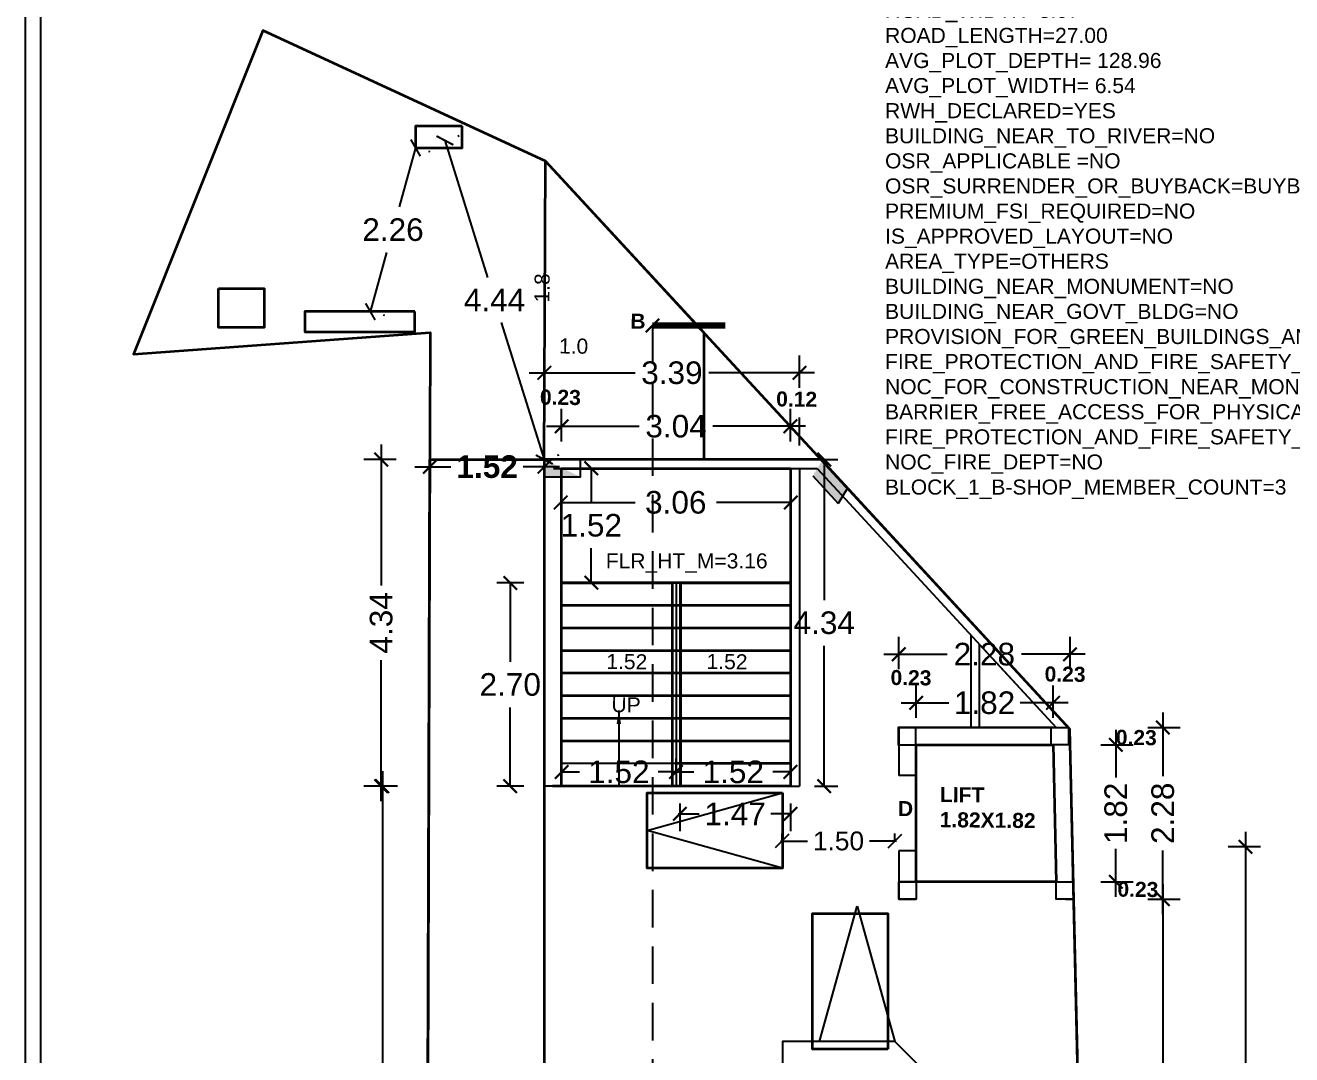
# Model space of a CAD drawing. Header units: metres. Extents: x 5674 to 70840, y 2109 to 4276.
# Drawn here: x 5684.17 to 5700.99, y 2131.03 to 2144.71 of the extents above; entities that cross this region are included whole.
import ezdxf

# ---------------------------------------------------------------- set-up
doc = ezdxf.new("R2010")
doc.units = ezdxf.units.M
doc.linetypes.add('DASHED', pattern=[0.75, 0.5, -0.25])
doc.linetypes.add('DOT2', pattern=[0.125, 0, -0.125])
for name, color, linetype in [('AS_AT_SITE', 7, 'Continuous'), ('BLK_1_FLR_0_BLT_UP_AREA', 7, 'Continuous'), ('BLK_1_FLR_0_EXIT_WIDTH_STAIR', 7, 'Continuous'), ('BLK_1_FLR_0_STAIR_1', 1, 'Continuous'), ('BLK_1_FLR_0_STAIR_1_FLIGHT_1', 7, 'Continuous'), ('BLK_1_FLR_0_STAIR_1_FLIGHT_2', 1, 'Continuous'), ('BLK_1_FLR_0_STAIR_1_LANDING_1', 7, 'Continuous'), ('BLK_1_FLR_0_STILT_PARKING', 7, 'Continuous'), ('BLK_1_LVL_0_BLDG_FOOT_PRINT', 7, 'Continuous'), ('BLK_1_LVL_0_REAR_SETBACK', 7, 'Continuous'), ('BLK_1_LVL_0_SIDE_SETBACK2', 7, 'Continuous'), ('FMB_OR_PLR', 7, 'Continuous'), ('PLAN_INFO', 7, 'Continuous'), ('PLOT_BOUNDARY', 7, 'Continuous'), ('RWH', 7, 'Continuous'), ('SEPTIC_TANK_1', 7, 'Continuous'), ('SUPER_IMPOSED', 7, 'Continuous'), ('TWO_WHEELER_DRIVE_WAY', 6, 'Continuous'), ('TWO_WHEELER_PARKING', 7, 'Continuous')]:
    doc.layers.add(name, color=color, linetype=linetype)
doc.layers.add('BLK_1_FLR_0_LIFT_1', color=30, linetype='Continuous', lineweight=0)
doc.layers.add('WASTE_DISPOSAL', color=7, linetype='Continuous', lineweight=0)
doc.styles.add('S.M.S .HEADING', font='arial.ttf')
doc.styles.add('SMS1', font='arial.ttf', dxfattribs={"height": 0.3})
doc.styles.get("Standard").update_dxf_attribs({"font": 'arial.ttf'})
doc.dimstyles.get("Standard").update_dxf_attribs({"dimtxt": 0.18, "dimasz": 0.18, "dimexe": 0.18, "dimexo": 0.0625, "dimgap": 0.09, "dimtad": 0, "dimtih": 1, "dimtoh": 1, "dimdec": 4, "dimzin": 0, "dimdsep": 46, "dimtxsty": 'Standard', "dimcen": 0.09, "dimsd1": 1, "dimsd2": 1, "dimadec": 0, "dimazin": 0, "dimtfac": 1, "dimtdec": 4, "dimtofl": 0, "dimtmove": 0, "dimatfit": 3, "dimfxl": 0, "dimtolj": 1, "dimtzin": 0, "dimarcsym": 0})
doc.dimstyles.new('STANDARD$0', dxfattribs={"dimtxt": 0.25, "dimasz": 0.18, "dimexe": 0.15, "dimexo": 0.15, "dimgap": 0.1, "dimtad": 0, "dimzin": 0, "dimdsep": 46, "dimtxsty": 'Standard', "dimblk": 'OBLIQUE', "dimcen": 0.0625, "dimdle": 0.02, "dimadec": 0, "dimazin": 0, "dimtfac": 1, "dimtix": 1, "dimtofl": 0, "dimtmove": 2, "dimatfit": 3, "dimldrblk": 'OBLIQUE', "dimfxl": 0, "dimtolj": 1, "dimtzin": 0, "dimarcsym": 0})

# ---------------------------------------------------------------- blocks, each defined once
blk = doc.blocks.new('_ArchTick')
at = {"color": 0, "linetype": 'ByBlock', "const_width": 0.15}
blk.add_lwpolyline([(-0.5, -0.5), (0.5, 0.5)], dxfattribs=at)
blk = doc.blocks.new('*D30')
at = {"color": 0}
for p, q in [((5700.377, 2133.991), (5700.377, 2125.292)), ((5700.577, 2133.791), (5700.147, 2133.791)), ((5700.377, 2115.407), (5700.377, 2124.107)), ((5700.577, 2115.607), (5700.147, 2115.607))]:
    blk.add_line(p, q, dxfattribs=at)
at = {"layer": 'Defpoints', "color": 0}
for p in [(5700.377, 2133.791), (5702.126, 2133.791), (5702.126, 2115.607)]:
    blk.add_point(p, dxfattribs=at)
at = {"color": 0, "xscale": 0.18, "yscale": 0.18, "zscale": 0.18}
for p, rotation in [((5700.377, 2133.791), 90), ((5700.377, 2115.607), 270)]:
    blk.add_blockref('_ArchTick', p, dxfattribs=dict(at, rotation=rotation))
at = {"color": 0, "insert": (5700.377, 2124.699), "char_height": 0.3, "attachment_point": 5, "rotation": 90}
blk.add_mtext('\\A1;18.18', dxfattribs=at)
blk = doc.blocks.new('*D41')
at = {"color": 0}
for p, q in [((5691.292, 2139.178), (5691.292, 2139.608)), ((5694.332, 2139.178), (5694.332, 2139.608)), ((5691.092, 2139.378), (5692.323, 2139.378)), ((5694.532, 2139.378), (5693.301, 2139.378))]:
    blk.add_line(p, q, dxfattribs=at)
at = {"layer": 'Defpoints', "color": 0}
for p in [(5694.332, 2139.378), (5691.292, 2138.536), (5694.332, 2138.536)]:
    blk.add_point(p, dxfattribs=at)
at = {"color": 0, "xscale": 0.18, "yscale": 0.18, "zscale": 0.18, "rotation": 180}
blk.add_blockref('_ArchTick', (5691.292, 2139.378), dxfattribs=at)
at = {"color": 0, "xscale": 0.18, "yscale": 0.18, "zscale": 0.18}
blk.add_blockref('_ArchTick', (5694.332, 2139.378), dxfattribs=at)
at = {"color": 0, "insert": (5692.812, 2139.378), "char_height": 0.3, "attachment_point": 5}
blk.add_mtext('\\A1;3.04', dxfattribs=at)
blk = doc.blocks.new('*D42')
at = {"color": 0}
for p, q in [((5691.062, 2139.888), (5691.062, 2140.318)), ((5694.452, 2139.888), (5694.452, 2140.318)), ((5690.862, 2140.088), (5692.267, 2140.088)), ((5694.652, 2140.088), (5693.247, 2140.088))]:
    blk.add_line(p, q, dxfattribs=at)
at = {"layer": 'Defpoints', "color": 0}
for p in [(5694.452, 2140.088), (5691.062, 2138.936), (5694.452, 2138.816)]:
    blk.add_point(p, dxfattribs=at)
at = {"color": 0, "xscale": 0.18, "yscale": 0.18, "zscale": 0.18, "rotation": 180}
blk.add_blockref('_ArchTick', (5691.062, 2140.088), dxfattribs=at)
at = {"color": 0, "xscale": 0.18, "yscale": 0.18, "zscale": 0.18}
blk.add_blockref('_ArchTick', (5694.452, 2140.088), dxfattribs=at)
at = {"color": 0, "insert": (5692.757, 2140.088), "char_height": 0.3, "attachment_point": 5}
blk.add_mtext('\\A1;3.39', dxfattribs=at)
blk = doc.blocks.new('*D43')
at = {"layer": 'BLK_1_FLR_0_STAIR_1_FLIGHT_2', "color": 0, "lineweight": -2}
for p, q in [((5694.652, 2138.936), (5694.961, 2138.936)), ((5694.781, 2138.936), (5694.781, 2137.069)), ((5694.781, 2134.596), (5694.781, 2136.463)), ((5694.652, 2134.596), (5694.961, 2134.596))]:
    blk.add_line(p, q, dxfattribs=at)
at = {"layer": 'Defpoints', "color": 0}
for p in [(5694.452, 2138.936), (5694.452, 2134.596), (5694.781, 2134.596)]:
    blk.add_point(p, dxfattribs=at)
at = {"layer": 'BLK_1_FLR_0_STAIR_1_FLIGHT_2', "color": 0, "lineweight": -2, "xscale": 0.18, "yscale": 0.18, "zscale": 0.18}
for p, rotation in [((5694.781, 2138.936), 90), ((5694.781, 2134.596), 270)]:
    blk.add_blockref('_ArchTick', p, dxfattribs=dict(at, rotation=rotation))
at = {"layer": 'BLK_1_FLR_0_STAIR_1_FLIGHT_2', "color": 0, "lineweight": 35, "insert": (5694.781, 2136.766), "char_height": 0.3, "attachment_point": 5, "style": 'S.M.S .HEADING'}
blk.add_mtext('\\A1;4.34', dxfattribs=at)
blk = doc.blocks.new('*D44')
at = {"color": 0}
for p, q in [((5698.655, 2135.346), (5698.655, 2134.71)), ((5698.455, 2135.146), (5698.885, 2135.146)), ((5698.655, 2133.126), (5698.655, 2133.762)), ((5698.455, 2133.326), (5698.885, 2133.326))]:
    blk.add_line(p, q, dxfattribs=at)
at = {"layer": 'Defpoints', "color": 0}
for p in [(5697.82, 2135.146), (5698.655, 2135.146), (5697.862, 2133.326)]:
    blk.add_point(p, dxfattribs=at)
at = {"color": 0, "xscale": 0.18, "yscale": 0.18, "zscale": 0.18}
for p, rotation in [((5698.655, 2135.146), 90), ((5698.655, 2133.326), 270)]:
    blk.add_blockref('_ArchTick', p, dxfattribs=dict(at, rotation=rotation))
at = {"color": 0, "insert": (5698.655, 2134.236), "char_height": 0.3, "attachment_point": 5, "rotation": 90}
blk.add_mtext('\\A1;1.82', dxfattribs=at)
blk = doc.blocks.new('*D45')
at = {"color": 0}
for p, q in [((5699.279, 2135.576), (5699.279, 2134.728)), ((5699.079, 2135.376), (5699.509, 2135.376)), ((5699.279, 2132.896), (5699.279, 2133.743)), ((5699.079, 2133.096), (5699.509, 2133.096))]:
    blk.add_line(p, q, dxfattribs=at)
at = {"layer": 'Defpoints', "color": 0}
for p in [(5698.098, 2135.376), (5699.279, 2135.376), (5698.098, 2133.096)]:
    blk.add_point(p, dxfattribs=at)
at = {"color": 0, "xscale": 0.18, "yscale": 0.18, "zscale": 0.18}
for p, rotation in [((5699.279, 2135.376), 90), ((5699.279, 2133.096), 270)]:
    blk.add_blockref('_ArchTick', p, dxfattribs=dict(at, rotation=rotation))
at = {"color": 0, "insert": (5699.279, 2134.236), "char_height": 0.3, "attachment_point": 5, "rotation": 90}
blk.add_mtext('\\A1;2.28', dxfattribs=at)
blk = doc.blocks.new('*D46')
at = {"color": 0}
for p, q in [((5699.278, 2133.296), (5699.278, 2127.517)), ((5699.078, 2133.096), (5699.508, 2133.096)), ((5699.278, 2120.551), (5699.278, 2126.33)), ((5699.078, 2120.751), (5699.508, 2120.751))]:
    blk.add_line(p, q, dxfattribs=at)
at = {"layer": 'Defpoints', "color": 0}
for p in [(5698.098, 2133.096), (5698.382, 2120.751), (5699.278, 2120.751)]:
    blk.add_point(p, dxfattribs=at)
at = {"color": 0, "xscale": 0.18, "yscale": 0.18, "zscale": 0.18}
for p, rotation in [((5699.278, 2133.096), 90), ((5699.278, 2120.751), 270)]:
    blk.add_blockref('_ArchTick', p, dxfattribs=dict(at, rotation=rotation))
at = {"color": 0, "insert": (5699.278, 2126.924), "char_height": 0.3, "attachment_point": 5, "rotation": 90}
blk.add_mtext('\\A1;12.35', dxfattribs=at)
blk = doc.blocks.new('*D47')
at = {"color": 0}
for p, q in [((5688.91, 2134.796), (5688.91, 2128.265)), ((5689.11, 2134.596), (5688.68, 2134.596)), ((5688.91, 2120.551), (5688.91, 2127.082)), ((5689.11, 2120.751), (5688.68, 2120.751))]:
    blk.add_line(p, q, dxfattribs=at)
at = {"layer": 'Defpoints', "color": 0}
for p in [(5691.062, 2134.596), (5688.91, 2120.751), (5691.062, 2120.751)]:
    blk.add_point(p, dxfattribs=at)
at = {"color": 0, "xscale": 0.18, "yscale": 0.18, "zscale": 0.18}
for p, rotation in [((5688.91, 2134.596), 90), ((5688.91, 2120.751), 270)]:
    blk.add_blockref('_ArchTick', p, dxfattribs=dict(at, rotation=rotation))
at = {"color": 0, "insert": (5688.91, 2127.674), "char_height": 0.3, "attachment_point": 5, "rotation": 90}
blk.add_mtext('\\A1;13.84', dxfattribs=at)
blk = doc.blocks.new('*D19')
at = {"color": 0}
for p, q in [((5688.895, 2139.136), (5688.895, 2137.261)), ((5689.095, 2138.936), (5688.665, 2138.936)), ((5688.895, 2134.396), (5688.895, 2136.271)), ((5689.095, 2134.596), (5688.665, 2134.596))]:
    blk.add_line(p, q, dxfattribs=at)
at = {"layer": 'Defpoints', "color": 0}
for p in [(5691.062, 2138.936), (5688.895, 2134.596), (5691.062, 2134.596)]:
    blk.add_point(p, dxfattribs=at)
at = {"color": 0, "xscale": 0.18, "yscale": 0.18, "zscale": 0.18}
for p, rotation in [((5688.895, 2138.936), 90), ((5688.895, 2134.596), 270)]:
    blk.add_blockref('_ArchTick', p, dxfattribs=dict(at, rotation=rotation))
at = {"color": 0, "insert": (5688.895, 2136.766), "char_height": 0.3, "attachment_point": 5, "rotation": 90}
blk.add_mtext('\\A1;4.34', dxfattribs=at)
blk = doc.blocks.new('*D48')
at = {"color": 0}
for p, q in [((5689.342, 2138.84), (5689.821, 2138.84)), ((5689.542, 2138.84), (5689.542, 2138.61)), ((5691.262, 2138.84), (5690.782, 2138.84)), ((5691.062, 2138.84), (5691.062, 2138.61))]:
    blk.add_line(p, q, dxfattribs=at)
at = {"layer": 'Defpoints', "color": 0}
for p in [(5689.542, 2138.941), (5691.062, 2138.936), (5689.542, 2138.84)]:
    blk.add_point(p, dxfattribs=at)
at = {"color": 0, "xscale": 0.18, "yscale": 0.18, "zscale": 0.18, "rotation": 180}
blk.add_blockref('_ArchTick', (5689.542, 2138.84), dxfattribs=at)
at = {"color": 0, "xscale": 0.18, "yscale": 0.18, "zscale": 0.18}
blk.add_blockref('_ArchTick', (5691.062, 2138.84), dxfattribs=at)
at = {"color": 0, "insert": (5690.302, 2138.84), "char_height": 0.3, "attachment_point": 5}
blk.add_mtext('\\A1;{\\fArial|b1|i0|c0|p34;1.52}', dxfattribs=at)
blk = doc.blocks.new('*D50')
at = {"color": 0}
for p, q in [((5696.001, 2135.503), (5696.001, 2135.933)), ((5697.82, 2135.503), (5697.82, 2135.933)), ((5695.801, 2135.703), (5696.436, 2135.703)), ((5698.02, 2135.703), (5697.384, 2135.703))]:
    blk.add_line(p, q, dxfattribs=at)
at = {"layer": 'Defpoints', "color": 0}
for p in [(5697.82, 2135.703), (5696.001, 2135.146), (5697.82, 2135.146)]:
    blk.add_point(p, dxfattribs=at)
at = {"color": 0, "xscale": 0.18, "yscale": 0.18, "zscale": 0.18, "rotation": 180}
blk.add_blockref('_ArchTick', (5696.001, 2135.703), dxfattribs=at)
at = {"color": 0, "xscale": 0.18, "yscale": 0.18, "zscale": 0.18}
blk.add_blockref('_ArchTick', (5697.82, 2135.703), dxfattribs=at)
at = {"color": 0, "insert": (5696.91, 2135.703), "char_height": 0.3, "attachment_point": 5}
blk.add_mtext('\\A1;1.82', dxfattribs=at)
blk = doc.blocks.new('*D51')
at = {"color": 0}
for p, q in [((5695.771, 2136.149), (5695.771, 2136.579)), ((5698.046, 2136.149), (5698.046, 2136.579)), ((5695.571, 2136.349), (5696.416, 2136.349)), ((5698.246, 2136.349), (5697.401, 2136.349))]:
    blk.add_line(p, q, dxfattribs=at)
at = {"layer": 'Defpoints', "color": 0}
for p in [(5698.046, 2136.349), (5695.771, 2135.376), (5698.046, 2135.354)]:
    blk.add_point(p, dxfattribs=at)
at = {"color": 0, "xscale": 0.18, "yscale": 0.18, "zscale": 0.18, "rotation": 180}
blk.add_blockref('_ArchTick', (5695.771, 2136.349), dxfattribs=at)
at = {"color": 0, "xscale": 0.18, "yscale": 0.18, "zscale": 0.18}
blk.add_blockref('_ArchTick', (5698.046, 2136.349), dxfattribs=at)
at = {"color": 0, "insert": (5696.908, 2136.349), "char_height": 0.3, "attachment_point": 5}
blk.add_mtext('\\A1;2.28', dxfattribs=at)
blk = doc.blocks.new('*D73')
at = {"layer": 'BLK_1_FLR_0_STAIR_1_FLIGHT_1', "color": 0, "lineweight": -2}
for p, q in [((5690.789, 2137.296), (5690.429, 2137.296)), ((5690.609, 2137.296), (5690.609, 2136.249)), ((5690.609, 2134.596), (5690.609, 2135.643)), ((5690.789, 2134.596), (5690.429, 2134.596))]:
    blk.add_line(p, q, dxfattribs=at)
at = {"layer": 'Defpoints', "color": 0}
for p in [(5691.292, 2137.296), (5690.609, 2134.596), (5691.292, 2134.596)]:
    blk.add_point(p, dxfattribs=at)
at = {"layer": 'BLK_1_FLR_0_STAIR_1_FLIGHT_1', "color": 0, "lineweight": -2, "xscale": 0.18, "yscale": 0.18, "zscale": 0.18}
for p, rotation in [((5690.609, 2137.296), 90), ((5690.609, 2134.596), 270)]:
    blk.add_blockref('_ArchTick', p, dxfattribs=dict(at, rotation=rotation))
at = {"layer": 'BLK_1_FLR_0_STAIR_1_FLIGHT_1', "color": 0, "lineweight": 35, "insert": (5690.609, 2135.946), "char_height": 0.3, "attachment_point": 5, "style": 'S.M.S .HEADING'}
blk.add_mtext('\\A1;2.70', dxfattribs=at)
blk = doc.blocks.new('*D74')
at = {"layer": 'BLK_1_FLR_0_STAIR_1_FLIGHT_2', "color": 0, "lineweight": -2}
for p, q in [((5692.812, 2134.796), (5692.812, 2134.965)), ((5694.332, 2134.796), (5694.332, 2134.965)), ((5692.812, 2134.785), (5693.048, 2134.785)), ((5694.332, 2134.785), (5694.096, 2134.785))]:
    blk.add_line(p, q, dxfattribs=at)
at = {"layer": 'Defpoints', "color": 0}
for p in [(5694.332, 2134.785), (5692.812, 2134.596), (5694.332, 2134.596)]:
    blk.add_point(p, dxfattribs=at)
at = {"layer": 'BLK_1_FLR_0_STAIR_1_FLIGHT_2', "color": 0, "lineweight": -2, "xscale": 0.18, "yscale": 0.18, "zscale": 0.18, "rotation": 180}
blk.add_blockref('_ArchTick', (5692.812, 2134.785), dxfattribs=at)
at = {"layer": 'BLK_1_FLR_0_STAIR_1_FLIGHT_2', "color": 0, "lineweight": -2, "xscale": 0.18, "yscale": 0.18, "zscale": 0.18}
blk.add_blockref('_ArchTick', (5694.332, 2134.785), dxfattribs=at)
at = {"layer": 'BLK_1_FLR_0_STAIR_1_FLIGHT_2', "color": 0, "lineweight": 35, "insert": (5693.572, 2134.785), "char_height": 0.3, "attachment_point": 5, "style": 'S.M.S .HEADING'}
blk.add_mtext('\\A1;1.52', dxfattribs=at)
blk = doc.blocks.new('*D75')
at = {"layer": 'BLK_1_FLR_0_STAIR_1_FLIGHT_1', "color": 0, "lineweight": -2}
for p, q in [((5691.292, 2134.796), (5691.292, 2134.965)), ((5692.812, 2134.796), (5692.812, 2134.965)), ((5691.292, 2134.785), (5691.528, 2134.785)), ((5692.812, 2134.785), (5692.576, 2134.785))]:
    blk.add_line(p, q, dxfattribs=at)
at = {"layer": 'Defpoints', "color": 0}
for p in [(5692.812, 2134.785), (5691.292, 2134.596), (5692.812, 2134.596)]:
    blk.add_point(p, dxfattribs=at)
at = {"layer": 'BLK_1_FLR_0_STAIR_1_FLIGHT_1', "color": 0, "lineweight": -2, "xscale": 0.18, "yscale": 0.18, "zscale": 0.18, "rotation": 180}
blk.add_blockref('_ArchTick', (5691.292, 2134.785), dxfattribs=at)
at = {"layer": 'BLK_1_FLR_0_STAIR_1_FLIGHT_1', "color": 0, "lineweight": -2, "xscale": 0.18, "yscale": 0.18, "zscale": 0.18}
blk.add_blockref('_ArchTick', (5692.812, 2134.785), dxfattribs=at)
at = {"layer": 'BLK_1_FLR_0_STAIR_1_FLIGHT_1', "color": 0, "lineweight": 35, "insert": (5692.052, 2134.785), "char_height": 0.3, "attachment_point": 5, "style": 'S.M.S .HEADING'}
blk.add_mtext('\\A1;1.52', dxfattribs=at)
blk = doc.blocks.new('*D76')
at = {"layer": 'BLK_1_FLR_0_STAIR_1_LANDING_1', "color": 0, "lineweight": -2}
for p, q in [((5691.279, 2138.366), (5692.269, 2138.366)), ((5691.279, 2138.324), (5691.279, 2138.186)), ((5694.337, 2138.366), (5693.348, 2138.366)), ((5694.337, 2138.324), (5694.337, 2138.186))]:
    blk.add_line(p, q, dxfattribs=at)
at = {"layer": 'Defpoints', "color": 0}
for p in [(5691.279, 2138.524), (5694.337, 2138.524), (5694.337, 2138.366)]:
    blk.add_point(p, dxfattribs=at)
at = {"layer": 'BLK_1_FLR_0_STAIR_1_LANDING_1', "color": 0, "lineweight": -2, "xscale": 0.18, "yscale": 0.18, "zscale": 0.18, "rotation": 180}
blk.add_blockref('_ArchTick', (5691.279, 2138.366), dxfattribs=at)
at = {"layer": 'BLK_1_FLR_0_STAIR_1_LANDING_1', "color": 0, "lineweight": -2, "xscale": 0.18, "yscale": 0.18, "zscale": 0.18}
blk.add_blockref('_ArchTick', (5694.337, 2138.366), dxfattribs=at)
at = {"layer": 'BLK_1_FLR_0_STAIR_1_LANDING_1', "color": 0, "lineweight": 35, "insert": (5692.808, 2138.366), "char_height": 0.3, "attachment_point": 5, "style": 'S.M.S .HEADING'}
blk.add_mtext('\\A1;3.06', dxfattribs=at)
blk = doc.blocks.new('*D77')
at = {"layer": 'BLK_1_FLR_0_STAIR_1_LANDING_1', "color": 0, "lineweight": -2}
for p, q in [((5691.686, 2138.821), (5691.686, 2138.364)), ((5691.768, 2138.821), (5691.866, 2138.821)), ((5691.686, 2137.301), (5691.686, 2137.758)), ((5691.768, 2137.301), (5691.866, 2137.301))]:
    blk.add_line(p, q, dxfattribs=at)
at = {"layer": 'Defpoints', "color": 0}
for p in [(5691.568, 2138.821), (5691.568, 2137.301), (5691.686, 2137.301)]:
    blk.add_point(p, dxfattribs=at)
at = {"layer": 'BLK_1_FLR_0_STAIR_1_LANDING_1', "color": 0, "lineweight": -2, "xscale": 0.18, "yscale": 0.18, "zscale": 0.18}
for p, rotation in [((5691.686, 2138.821), 90), ((5691.686, 2137.301), 270)]:
    blk.add_blockref('_ArchTick', p, dxfattribs=dict(at, rotation=rotation))
at = {"layer": 'BLK_1_FLR_0_STAIR_1_LANDING_1', "color": 0, "lineweight": 35, "insert": (5691.686, 2138.061), "char_height": 0.3, "attachment_point": 5, "style": 'S.M.S .HEADING'}
blk.add_mtext('\\A1;1.52', dxfattribs=at)
blk = doc.blocks.new('*D78')
at = {"layer": 'BLK_1_FLR_0_EXIT_WIDTH_STAIR', "color": 0}
for p, q in [((5692.862, 2134.366), (5692.862, 2133.998)), ((5694.332, 2134.366), (5694.332, 2133.998))]:
    blk.add_line(p, q, dxfattribs=at)
at = {"layer": 'BLK_1_FLR_0_EXIT_WIDTH_STAIR', "color": 0, "lineweight": -2}
for p, q in [((5692.842, 2134.228), (5693.121, 2134.228)), ((5694.352, 2134.228), (5694.072, 2134.228))]:
    blk.add_line(p, q, dxfattribs=at)
at = {"layer": 'Defpoints', "color": 0}
for p in [(5692.862, 2134.596), (5694.332, 2134.596), (5694.332, 2134.228)]:
    blk.add_point(p, dxfattribs=at)
at = {"layer": 'BLK_1_FLR_0_EXIT_WIDTH_STAIR', "color": 0, "lineweight": -2, "xscale": 0.18, "yscale": 0.18, "zscale": 0.18, "rotation": 180}
blk.add_blockref('_ArchTick', (5692.862, 2134.228), dxfattribs=at)
at = {"layer": 'BLK_1_FLR_0_EXIT_WIDTH_STAIR', "color": 0, "lineweight": -2, "xscale": 0.18, "yscale": 0.18, "zscale": 0.18}
blk.add_blockref('_ArchTick', (5694.332, 2134.228), dxfattribs=at)
at = {"layer": 'BLK_1_FLR_0_EXIT_WIDTH_STAIR', "color": 0, "lineweight": 35, "insert": (5693.597, 2134.228), "char_height": 0.3, "attachment_point": 5}
blk.add_mtext('\\A1;1.47', dxfattribs=at)
blk = doc.blocks.new('*D92')
at = {"layer": 'Defpoints', "color": 0}
for p in [(5689.741, 2143.176), (5689.741, 2143.176), (5691.062, 2138.936)]:
    blk.add_point(p, dxfattribs=at)
at = {"layer": 'SEPTIC_TANK_1', "color": 0, "lineweight": -2}
for p, q in [((5689.741, 2143.176), (5690.308, 2141.356)), ((5689.932, 2143.236), (5689.913, 2143.23)), ((5691.062, 2138.936), (5690.495, 2140.756)), ((5691.253, 2138.995), (5691.234, 2138.989))]:
    blk.add_line(p, q, dxfattribs=at)
at = {"layer": 'SEPTIC_TANK_1', "color": 0, "lineweight": -2, "xscale": 0.18, "yscale": 0.18, "zscale": 0.18}
for p, rotation in [((5689.741, 2143.176), 107.2988228186621), ((5691.062, 2138.936), 287.2988228186621)]:
    blk.add_blockref('_ArchTick', p, dxfattribs=dict(at, rotation=rotation))
at = {"layer": 'SEPTIC_TANK_1', "color": 0, "lineweight": 35, "insert": (5690.401, 2141.056), "char_height": 0.3, "attachment_point": 5, "style": 'S.M.S .HEADING'}
blk.add_mtext('\\A1;4.44', dxfattribs=at)
blk = doc.blocks.new('*D93')
at = {"layer": 'Defpoints', "color": 0}
for p in [(5689.352, 2143.077), (5688.751, 2140.901), (5688.751, 2140.901)]:
    blk.add_point(p, dxfattribs=at)
at = {"layer": 'SEPTIC_TANK_1', "color": 0, "lineweight": -2}
for p, q in [((5689.352, 2143.077), (5689.135, 2142.292)), ((5689.545, 2143.024), (5689.526, 2143.029)), ((5688.751, 2140.901), (5688.968, 2141.686)), ((5688.943, 2140.848), (5688.924, 2140.853))]:
    blk.add_line(p, q, dxfattribs=at)
at = {"layer": 'SEPTIC_TANK_1', "color": 0, "lineweight": -2, "xscale": 0.18, "yscale": 0.18, "zscale": 0.18}
for p, rotation in [((5689.352, 2143.077), 74.54636789704232), ((5688.751, 2140.901), 254.5463678970423)]:
    blk.add_blockref('_ArchTick', p, dxfattribs=dict(at, rotation=rotation))
at = {"layer": 'SEPTIC_TANK_1', "color": 0, "lineweight": 35, "insert": (5689.051, 2141.989), "char_height": 0.3, "attachment_point": 5, "style": 'S.M.S .HEADING'}
blk.add_mtext('\\A1;2.26', dxfattribs=at)
blk = doc.blocks.new('_Oblique')
at = {"color": 0, "linetype": 'ByBlock', "lineweight": -2}
blk.add_line((-0.5, -0.5), (0.5, 0.5), dxfattribs=at)
blk = doc.blocks.new('*D105')
at = {"layer": 'Defpoints', "color": 0, "ltscale": 400}
for p in [(5694.22, 2133.858), (5695.72, 2133.867), (5695.72, 2133.858)]:
    blk.add_point(p, dxfattribs=at)
at = {"layer": 'TWO_WHEELER_DRIVE_WAY', "color": 0, "linetype": 'DOT2', "lineweight": -2, "ltscale": 400}
for p, q in [((5694.22, 2133.867), (5694.22, 2134.017)), ((5695.72, 2133.867), (5695.72, 2134.017))]:
    blk.add_line(p, q, dxfattribs=at)
at = {"layer": 'TWO_WHEELER_DRIVE_WAY', "color": 0, "linetype": 'Continuous', "lineweight": -2, "ltscale": 400}
for p, q in [((5694.2, 2133.867), (5694.558, 2133.867)), ((5695.74, 2133.867), (5695.383, 2133.867))]:
    blk.add_line(p, q, dxfattribs=at)
at = {"layer": 'TWO_WHEELER_DRIVE_WAY', "color": 0, "lineweight": -2, "ltscale": 400, "xscale": 0.18, "yscale": 0.18, "zscale": 0.18, "rotation": 180}
blk.add_blockref('_Oblique', (5694.22, 2133.867), dxfattribs=at)
at = {"layer": 'TWO_WHEELER_DRIVE_WAY', "color": 0, "lineweight": -2, "ltscale": 400, "xscale": 0.18, "yscale": 0.18, "zscale": 0.18}
blk.add_blockref('_Oblique', (5695.72, 2133.867), dxfattribs=at)
at = {"layer": 'TWO_WHEELER_DRIVE_WAY', "color": 0, "ltscale": 400, "insert": (5694.97, 2133.867), "char_height": 0.25, "attachment_point": 5}
blk.add_mtext('\\A1;1.50', dxfattribs=at)

msp = doc.modelspace()

# ---------------------------------------------------------------- hatches: boundary and pattern name
at = {"linetype": 'Continuous'}
h = msp.add_hatch(color=256, dxfattribs=at)
h.dxf.hatch_style = 1
h.paths.add_polyline_path([(5691.06174, 2138.93582), (5691.06174, 2138.70582), (5691.54174, 2138.70582)])
h = msp.add_hatch(color=256, dxfattribs=at)
h.dxf.hatch_style = 1
h.paths.add_polyline_path([(5694.7536, 2138.9213), (5694.6272, 2138.71913), (5694.96467, 2138.35345), (5695.09107, 2138.55562)])

# ---------------------------------------------------------------- linework, layer by layer
at = {"linetype": 'ByBlock'}
for p, q in [((5685.60504, 2140.33551), (5687.3232, 2144.63525)), ((5687.3232, 2144.63525), (5691.07956, 2142.90244)), ((5689.54728, 2140.62417), (5685.60504, 2140.33551)), ((5689.47697, 2119.2313), (5689.54728, 2140.62417)), ((5698.04564, 2135.35408), (5698.41697, 2119.2313))]:
    msp.add_line(p, q, dxfattribs=at)
at = {"linetype": 'Continuous'}
for p, q in [((5691.07956, 2142.90244), (5698.04564, 2135.35408)), ((5691.06174, 2138.93582), (5691.06174, 2120.75122)), ((5691.18174, 2138.81582), (5692.70174, 2138.81582)), ((5691.29174, 2138.81582), (5691.29174, 2134.59582)), ((5694.33174, 2138.81582), (5694.33174, 2137.29582)), ((5694.45174, 2138.81582), (5694.45174, 2137.29582)), ((5694.6272, 2138.71913), (5694.96467, 2138.35345)), ((5694.68765, 2138.81582), (5697.86254, 2135.37555)), ((5695.09107, 2138.55562), (5694.96467, 2138.35345)), ((5692.76174, 2137.29582), (5692.76174, 2134.59582)), ((5692.81174, 2137.29582), (5692.81174, 2134.59582)), ((5692.86174, 2137.29582), (5692.86174, 2134.59582)), ((5694.33174, 2137.29582), (5694.33174, 2134.59582)), ((5694.45174, 2137.29582), (5694.45174, 2134.59582)), ((5698.41697, 2119.2313), (5698.04564, 2135.35408)), ((5692.81174, 2134.89582), (5691.29174, 2134.89582)), ((5696.00053, 2134.73586), (5695.77053, 2134.73586)), ((5691.17174, 2134.59582), (5691.06174, 2134.59582)), ((5692.42617, 2134.00766), (5694.22617, 2134.50766)), ((5694.33174, 2134.59582), (5694.45174, 2134.59582)), ((5694.22617, 2133.50766), (5692.42617, 2134.00766)), ((5696.00053, 2133.73586), (5695.77053, 2133.73586)), ((5697.86244, 2133.32618), (5696.04244, 2133.32618)), ((5694.71841, 2131.20166), (5695.21841, 2133.00166)), ((5695.21841, 2133.00166), (5695.71841, 2131.20166))]:
    msp.add_line(p, q, dxfattribs=at)
at = {"linetype": 'DASHED'}
msp.add_line((5692.49865, 2140.71771), (5692.49865, 2119.0932), dxfattribs=at)
for p, q in [((5691.06174, 2139.13736), (5691.06174, 2139.56593)), ((5694.45174, 2139.12101), (5694.45174, 2139.49492)), ((5691.06174, 2138.93582), (5694.7402, 2138.93582)), ((5698.04564, 2135.35408), (5694.7536, 2138.9213)), ((5691.18174, 2138.81582), (5694.68765, 2138.81582)), ((5696.72636, 2136.6067), (5696.72636, 2135.37555)), ((5696.84066, 2136.48284), (5697.86254, 2135.37555)), ((5696.84066, 2136.48284), (5696.84066, 2135.37555)), ((5698.38243, 2120.7313), (5698.04564, 2135.35408)), ((5697.86228, 2133.32618), (5697.82038, 2135.14555)), ((5696.00053, 2133.32618), (5697.86228, 2133.32618)), ((5697.98448, 2133.09618), (5698.09865, 2133.09618)), ((5695.71841, 2131.20166), (5694.22617, 2131.20166))]:
    msp.add_line(p, q)
at = {"ltscale": 0.1}
msp.add_line((5695.76409, 2135.37555), (5698.02583, 2135.37555), dxfattribs=at)
for points in [[(5684.16656, 2109.48474), (5766.16656, 2109.48474), (5766.16656, 2166.48474), (5684.16656, 2166.48474)], [(5684.36656, 2109.68474), (5765.96656, 2109.68474), (5765.96656, 2166.28474), (5684.36656, 2166.28474)], [(5697.79544, 2135.37555), (5698.02544, 2135.37555), (5698.02544, 2135.14555), (5697.79544, 2135.14555)], [(5695.77053, 2133.32618), (5696.00053, 2133.32618), (5696.00053, 2133.09618), (5695.77053, 2133.09618)], [(5697.86228, 2133.32618), (5698.09228, 2133.32618), (5698.09228, 2133.09618), (5697.86228, 2133.09618)], [(5697.86228, 2133.32618), (5698.09228, 2133.32618), (5698.09228, 2133.09618), (5697.86228, 2133.09618)]]:
    msp.add_lwpolyline(points, close=True)
at = {"linetype": 'Continuous'}
msp.add_lwpolyline([(5691.06174, 2138.70582), (5691.54174, 2138.70582), (5691.54174, 2138.93582), (5691.06174, 2138.93582)], close=True, dxfattribs=at)
for points in [[(5695.99409, 2135.37555), (5695.76409, 2135.37555), (5695.76409, 2135.14555), (5695.99409, 2135.14555)], [(5695.99409, 2135.37555), (5695.99409, 2135.14555)], [(5696.00053, 2133.32618), (5695.77053, 2133.32618), (5695.77053, 2133.09618), (5696.00053, 2133.09618)], [(5696.00053, 2133.32618), (5696.00053, 2133.09618)]]:
    msp.add_lwpolyline(points)
for points in [[(5697.82053, 2135.37555), (5695.77053, 2135.37555), (5695.77053, 2134.73586)], [(5697.82053, 2135.14555), (5696.00053, 2135.14555), (5696.00053, 2134.73586)], [(5695.77053, 2133.73586), (5695.77053, 2133.09618)], [(5696.00053, 2133.73586), (5696.00053, 2133.32618)]]:
    msp.add_lwpolyline(points, dxfattribs=at)
at = {"layer": 'AS_AT_SITE', "color": 6, "lineweight": 35}
msp.add_lwpolyline([(5689.47697, 2119.2313), (5698.41697, 2119.2313), (5698.04564, 2135.35408), (5691.07956, 2142.90244), (5687.3232, 2144.63525), (5685.60504, 2140.33551), (5689.54728, 2140.62417)], close=True, dxfattribs=at)
at = {"layer": 'BLK_1_FLR_0_BLT_UP_AREA', "color": 13, "lineweight": 35}
msp.add_lwpolyline([(5691.06174, 2120.75122), (5698.38198, 2120.7509), (5698.04564, 2135.35408), (5694.7402, 2138.93582), (5691.06174, 2138.93582)], close=True, dxfattribs=at)
at = {"layer": 'BLK_1_FLR_0_LIFT_1', "color": 30, "linetype": 'ByBlock', "lineweight": 35}
msp.add_lwpolyline([(5696.00053, 2135.14555), (5697.8204, 2135.14458), (5697.86228, 2133.32618), (5696.00053, 2133.32618)], close=True, dxfattribs=at)
at = {"layer": 'BLK_1_FLR_0_STAIR_1', "lineweight": 35}
msp.add_lwpolyline([(5694.33174, 2138.81582), (5694.33174, 2134.59582), (5691.29174, 2134.59582), (5691.29174, 2138.81582)], close=True, dxfattribs=at)
at = {"layer": 'BLK_1_FLR_0_STAIR_1_FLIGHT_1', "color": 7, "lineweight": 35}
for p, q in [((5692.81174, 2137.29582), (5691.29174, 2137.29582)), ((5692.81174, 2136.99582), (5691.29174, 2136.99582)), ((5692.81174, 2136.69582), (5691.29174, 2136.69582)), ((5692.81174, 2136.39582), (5691.29174, 2136.39582)), ((5692.81174, 2136.09582), (5691.29174, 2136.09582)), ((5692.81174, 2135.79582), (5691.29174, 2135.79582)), ((5692.81174, 2135.49582), (5691.29174, 2135.49582)), ((5692.81174, 2135.19582), (5691.29174, 2135.19582)), ((5692.81174, 2134.59582), (5691.17174, 2134.59582))]:
    msp.add_line(p, q, dxfattribs=at)
msp.add_lwpolyline([(5691.29174, 2137.29582), (5692.76174, 2137.29582), (5692.76174, 2134.59582), (5691.29174, 2134.59582)], close=True, dxfattribs=at)
at = {"layer": 'BLK_1_FLR_0_STAIR_1_FLIGHT_2', "color": 7, "lineweight": 35}
for p, q in [((5694.33174, 2137.29582), (5692.81174, 2137.29582)), ((5694.33174, 2136.99582), (5692.81174, 2136.99582)), ((5694.33174, 2136.69582), (5692.81174, 2136.69582)), ((5694.33174, 2136.39582), (5692.81174, 2136.39582)), ((5694.33174, 2136.09582), (5692.81174, 2136.09582)), ((5694.33174, 2135.79582), (5692.81174, 2135.79582)), ((5694.33174, 2135.49582), (5692.81174, 2135.49582)), ((5694.33174, 2135.19582), (5692.81174, 2135.19582)), ((5694.33174, 2134.89582), (5692.81174, 2134.89582)), ((5694.33174, 2134.59582), (5692.81174, 2134.59582))]:
    msp.add_line(p, q, dxfattribs=at)
msp.add_lwpolyline([(5692.87582, 2137.29582), (5694.33174, 2137.29582), (5694.33174, 2134.59582), (5692.87582, 2134.59582)], close=True, dxfattribs=at)
at = {"layer": 'BLK_1_FLR_0_STAIR_1_LANDING_1', "color": 7, "lineweight": 35}
msp.add_lwpolyline([(5694.33174, 2138.81582), (5694.33174, 2137.29582), (5691.29174, 2137.29582), (5691.29174, 2138.81582)], close=True, dxfattribs=at)
at = {"layer": 'BLK_1_FLR_0_STILT_PARKING', "color": 13}
msp.add_lwpolyline([(5691.06174, 2120.75122), (5698.38198, 2120.7509), (5698.04564, 2135.35408), (5694.7402, 2138.93582), (5691.06174, 2138.93582)], close=True, dxfattribs=at)
at = {"layer": 'BLK_1_LVL_0_BLDG_FOOT_PRINT', "color": 1, "lineweight": 35}
msp.add_lwpolyline([(5691.06174, 2120.75122), (5698.38198, 2120.7509), (5698.04564, 2135.35408), (5694.7402, 2138.93582), (5691.06174, 2138.93582)], close=True, dxfattribs=at)
at = {"layer": 'BLK_1_LVL_0_REAR_SETBACK', "color": 11, "lineweight": 35}
msp.add_lwpolyline([(5691.06174, 2138.93582), (5691.07956, 2142.90244), (5693.18208, 2140.62417), (5693.18208, 2138.93582)], close=True, dxfattribs=at)
at = {"layer": 'BLK_1_LVL_0_SIDE_SETBACK2', "color": 102, "lineweight": 35}
msp.add_lwpolyline([(5691.06174, 2120.75122), (5689.48199, 2120.75641), (5689.54173, 2138.93582), (5691.06174, 2138.93582)], close=True, dxfattribs=at)
at = {"layer": 'FMB_OR_PLR', "color": 70, "lineweight": 35}
msp.add_lwpolyline([(5689.47697, 2119.2313), (5698.41697, 2119.2313), (5698.04564, 2135.35408), (5691.07956, 2142.90244), (5687.3232, 2144.63525), (5685.60504, 2140.33551), (5689.54728, 2140.62417)], close=True, dxfattribs=at)
at = {"layer": 'PLOT_BOUNDARY', "color": 70, "lineweight": 35}
msp.add_lwpolyline([(5689.47697, 2119.2313), (5698.41697, 2119.2313), (5698.04564, 2135.35408), (5691.07956, 2142.90244), (5687.3232, 2144.63525), (5685.60504, 2140.33551), (5689.54728, 2140.62417)], close=True, dxfattribs=at)
at = {"layer": 'RWH', "color": 130, "lineweight": 35}
msp.add_lwpolyline([(5689.34093, 2140.90142), (5687.8817, 2140.90142), (5687.8817, 2140.63437), (5689.34093, 2140.63437)], close=True, dxfattribs=at)
at = {"layer": 'SEPTIC_TANK_1', "color": 146, "lineweight": 35}
msp.add_lwpolyline([(5689.97224, 2143.3674), (5689.35211, 2143.3674), (5689.35211, 2143.07696), (5689.97224, 2143.07696)], close=True, dxfattribs=at)
at = {"layer": 'SUPER_IMPOSED', "color": 5, "lineweight": 35}
msp.add_lwpolyline([(5689.47697, 2119.2313), (5698.41697, 2119.2313), (5698.04564, 2135.35408), (5691.07956, 2142.90244), (5687.3232, 2144.63525), (5685.60504, 2140.33551), (5689.54728, 2140.62417)], close=True, dxfattribs=at)
at = {"layer": 'TWO_WHEELER_DRIVE_WAY', "ltscale": 400}
msp.add_lwpolyline([(5695.17697, 2125.2313), (5696.67697, 2125.2313), (5696.67697, 2130.2431), (5695.71841, 2131.20166), (5695.71841, 2131.20166), (5694.22617, 2131.20166), (5694.22617, 2130.57259), (5695.17697, 2129.62178)], close=True, dxfattribs=at)
at = {"layer": 'TWO_WHEELER_PARKING', "color": 2, "lineweight": 35}
for points in [[(5694.22617, 2134.50766), (5694.22617, 2133.50766), (5692.42617, 2133.50766), (5692.42617, 2134.50766), (5694.22617, 2134.50766)], [(5695.6249, 2131.10372), (5694.6249, 2131.10372), (5694.6249, 2132.90372), (5695.6249, 2132.90372), (5695.6249, 2131.10372)]]:
    msp.add_lwpolyline(points, dxfattribs=at)
at = {"layer": 'WASTE_DISPOSAL', "color": 2, "lineweight": 35}
msp.add_lwpolyline([(5686.73285, 2141.2098), (5687.34043, 2141.2098), (5687.34043, 2140.69145), (5686.73285, 2140.69145)], close=True, dxfattribs=at)

# ---------------------------------------------------------------- texts
at = {"linetype": 'Continuous', "ltscale": 0.2, "char_height": 0.2, "attachment_point": 1}
for s, insert, rotation in [('1.8', (5690.92915, 2141.0239), 89.394536), ('1.0', (5691.25815, 2140.54617), 359.394536), ('{\\fArial|b1|i0|c0|p34;0.23}', (5691.00468, 2139.8662), 359.394536), ('{\\fArial|b1|i0|c0|p34;0.12}', (5694.14329, 2139.8421), 359.394536), ('1.52', (5691.88712, 2136.35384), 359.394536), ('1.52', (5693.21871, 2136.35384), 359.394536), ('{\\fArial|b1|i0|c0|p34;0.23}', (5697.70974, 2136.18749), 359.394536), ('{\\fArial|b1|i0|c0|p34;0.23}', (5695.66242, 2136.14048), 359.394536), ('UP', (5691.95543, 2135.78002), 359.394536), ('{\\fArial|b1|i0|c0|p34;0.23}', (5698.65555, 2135.34562), 359.394536), ('{\\fArial|b1|i0|c0|p34;LIFT\\P1.82X1.82}', (5696.31923, 2134.58521), 359.394536), ('{\\fArial|b1|i0|c0|p34;D}', (5695.76073, 2134.39911), 359.394536), ('{\\fArial|b1|i0|c0|p34;0.23}', (5698.67703, 2133.32814), 359.394536)]:
    msp.add_mtext(s, dxfattribs=dict(at, insert=insert, rotation=rotation))
at = {"insert": (5692.2065, 2140.87566), "char_height": 0.2, "attachment_point": 1, "rotation": 359.394536}
msp.add_mtext('{\\fArial|b1|i0|c0|p34;B}', dxfattribs=at)
at = {"layer": 'BLK_1_FLR_0_STAIR_1', "lineweight": 35, "insert": (5691.87837, 2137.68974), "char_height": 0.199948, "width": 2.2478192, "attachment_point": 1, "style": 'SMS1'}
msp.add_mtext('FLR_HT_M=3.16', dxfattribs=at)
at = {"layer": 'PLAN_INFO', "color": 1, "lineweight": 35, "insert": (5695.58875, 2149.00626), "char_height": 0.2, "width": 9.7965083, "attachment_point": 1}
msp.add_mtext('PLAN INFO\\PPLOT_NO=NO\\PTALUK=AGASTHEESWRAM\\PDISTRICT=KANNYAKUMARI\\PPLOT_AREA_M2=193.50\\P{\\fVerdana|b0|i0|c0|p34;JURISDICTION_TYPE=NAGERCOIL CITY MUNICIPAL CORPORATION\\P}SINGLE_FAMILY_BLDG=NO\\PLAND_USE_ZONE = COMMERCIAL\\PCRZ=NO\\PSECURITY_ZONE=NO\\PACCESS_WIDTH_M=6.00\\PWHETHER_GOVT_OR_AIDED_SCHOOL=NO\\PROAD_WIDTH=8.07\\PROAD_LENGTH=27.00\\PAVG_PLOT_DEPTH= 128.96\\PAVG_PLOT_WIDTH= 6.54\\PRWH_DECLARED=YES\\PBUILDING_NEAR_TO_RIVER=NO\\POSR_APPLICABLE =NO\\POSR_SURRENDER_OR_BUYBACK=BUYBACK\\PPREMIUM_FSI_REQUIRED=NO\\PIS_APPROVED_LAYOUT=NO\\PAREA_TYPE=OTHERS\\PBUILDING_NEAR_MONUMENT=NO\\PBUILDING_NEAR_GOVT_BLDG=NO\\PPROVISION_FOR_GREEN_BUILDINGS_AND_SUSTAINABILITY=NO\\PFIRE_PROTECTION_AND_FIRE_SAFETY_REQUIREMENTS=NO\\PNOC_FOR_CONSTRUCTION_NEAR_MONUMENT=NO\\PBARRIER_FREE_ACCESS_FOR_PHYSICALLY_CHALLENGED_PEOPLE=YES\\PFIRE_PROTECTION_AND_FIRE_SAFETY_REQUIREMENTS=YES\\PNOC_FIRE_DEPT=NO\\PBLOCK_1_B-SHOP_MEMBER_COUNT=3', dxfattribs=at)

# ---------------------------------------------------------------- dimensions: what is measured, and where the dimension line sits
for base, p1, p2, picture, middle in [((5694.45174, 2140.08763), (5691.06174, 2138.93582), (5694.45174, 2138.81582), '*D42', (5692.75674, 2140.08763)), ((5694.33174, 2139.37788), (5691.29174, 2138.53633), (5694.33174, 2138.53633), '*D41', (5692.81174, 2139.37788)), ((5698.04564, 2136.34874), (5695.77053, 2135.37555), (5698.04564, 2135.35408), '*D51', (5696.90809, 2136.34874)), ((5697.82038, 2135.70297), (5696.00053, 2135.14555), (5697.82038, 2135.14555), '*D50', (5696.91046, 2135.70297))]:
    dim = msp.add_linear_dim(base=base, p1=p1, p2=p2, dimstyle='STANDARD$0', override={"dimtxt": 0.3, "dimexe": 0.23, "dimexo": 0.23, "dimblk": 'ArchTick', "dimdle": 0.2, "dimldrblk": 'ArchTick', "dimfxl": 0.2, "dimlwd": 65535, "dimlwe": 65535, "dimarcsym": 2})
    dim.commit()
    dim.dimension.update_dxf_attribs({"geometry": picture, "text_midpoint": middle})
for base, p1, p2, picture, middle in [((5688.89513, 2134.59582), (5691.06174, 2138.93582), (5691.06174, 2134.59582), '*D19', (5688.89513, 2136.76582)), ((5699.27935, 2135.37555), (5698.09764, 2133.09618), (5698.09764, 2135.37555), '*D45', (5699.27935, 2134.23586)), ((5698.65547, 2135.14555), (5697.86228, 2133.32618), (5697.82038, 2135.14555), '*D44', (5698.65547, 2134.23586)), ((5688.91043, 2120.75122), (5691.06174, 2134.59582), (5691.06174, 2120.75122), '*D47', (5688.91043, 2127.67352)), ((5699.27758, 2120.7509), (5698.09764, 2133.09618), (5698.38198, 2120.7509), '*D46', (5699.27758, 2126.92354))]:
    dim = msp.add_linear_dim(base=base, p1=p1, p2=p2, angle=90, dimstyle='STANDARD$0', override={"dimtxt": 0.3, "dimexe": 0.23, "dimexo": 0.23, "dimblk": 'ArchTick', "dimdle": 0.2, "dimldrblk": 'ArchTick', "dimfxl": 0.2, "dimlwd": 65535, "dimlwe": 65535, "dimarcsym": 2})
    dim.commit()
    dim.dimension.update_dxf_attribs({"geometry": picture, "text_midpoint": middle})
dim = msp.add_linear_dim(base=(5689.54174, 2138.84048), p1=(5691.06174, 2138.93582), p2=(5689.54174, 2138.94081), text='{\\fArial|b1|i0|c0|p34;<>}', dimstyle='STANDARD$0', override={"dimtxt": 0.3, "dimexe": 0.23, "dimexo": 0.23, "dimblk": 'ArchTick', "dimdle": 0.2, "dimldrblk": 'ArchTick', "dimfxl": 0.2, "dimlwd": 65535, "dimlwe": 65535, "dimarcsym": 2})
dim.commit()
dim.dimension.update_dxf_attribs({"geometry": '*D48', "text_midpoint": (5690.30174, 2138.84048)})
dim = msp.add_aligned_dim(p1=(5702.12626, 2115.60684), p2=(5702.12626, 2133.79144), distance=1.74914, dimstyle='STANDARD$0', override={"dimtxt": 0.3, "dimexe": 0.23, "dimexo": 0.23, "dimblk": 'ArchTick', "dimdle": 0.2, "dimldrblk": 'ArchTick', "dimfxl": 0.2, "dimlwd": 65535, "dimlwe": 65535, "dimarcsym": 2})
dim.commit()
dim.dimension.update_dxf_attribs({"geometry": '*D30', "text_midpoint": (5700.37713, 2124.69914)})
at = {"layer": 'BLK_1_FLR_0_EXIT_WIDTH_STAIR', "color": 1, "lineweight": 35}
dim = msp.add_linear_dim(base=(5694.33174, 2134.22809), p1=(5692.86174, 2134.59582), p2=(5694.33174, 2134.59582), dimstyle='STANDARD$0', override={"dimtxt": 0.3, "dimexe": 0.23, "dimexo": 0.23, "dimblk": 'ArchTick', "dimldrblk": 'ArchTick', "dimfxl": 0.23, "dimlwe": 65535}, dxfattribs=at)
dim.commit()
dim.dimension.update_dxf_attribs({"geometry": '*D78', "text_midpoint": (5693.59674, 2134.22809)})
at = {"layer": 'BLK_1_FLR_0_STAIR_1_FLIGHT_1', "color": 1, "lineweight": 35}
dim = msp.add_linear_dim(base=(5690.60858, 2134.59582), p1=(5691.29174, 2137.29582), p2=(5691.29174, 2134.59582), angle=90, dimstyle='STANDARD$0', override={"dimtxt": 0.3, "dimexe": 0.18, "dimexo": 0.2, "dimgap": 0.15, "dimtih": 1, "dimtxsty": 'S.M.S .HEADING', "dimblk": 'ArchTick', "dimcen": 0.09, "dimdle": 0, "dimtdec": 4, "dimtix": 0, "dimtmove": 0, "dimldrblk": 'ArchTick', "dimfxl": 0.18}, dxfattribs=at)
dim.commit()
dim.dimension.update_dxf_attribs({"geometry": '*D73', "text_midpoint": (5690.60858, 2135.94582)})
at = {"layer": 'BLK_1_FLR_0_STAIR_1_FLIGHT_1', "color": 2, "lineweight": 35}
dim = msp.add_linear_dim(base=(5692.81174, 2134.78538), p1=(5691.29174, 2134.59582), p2=(5692.81174, 2134.59582), dimstyle='STANDARD$0', override={"dimtxt": 0.3, "dimexe": 0.18, "dimexo": 0.2, "dimgap": 0.15, "dimtih": 1, "dimtoh": 1, "dimtxsty": 'S.M.S .HEADING', "dimblk": 'ArchTick', "dimcen": 0.09, "dimdle": 0, "dimtdec": 4, "dimtix": 0, "dimtmove": 0, "dimldrblk": 'ArchTick', "dimfxl": 0.18, "dimfxlon": 0}, dxfattribs=at)
dim.commit()
dim.dimension.update_dxf_attribs({"geometry": '*D75', "text_midpoint": (5692.05174, 2134.78538)})
at = {"layer": 'BLK_1_FLR_0_STAIR_1_FLIGHT_2', "color": 1, "lineweight": 35}
dim = msp.add_linear_dim(base=(5694.78061, 2134.59582), p1=(5694.45174, 2138.93582), p2=(5694.45174, 2134.59582), angle=90, dimstyle='STANDARD$0', override={"dimtxt": 0.3, "dimexe": 0.18, "dimexo": 0.2, "dimgap": 0.15, "dimtih": 1, "dimtoh": 1, "dimtxsty": 'S.M.S .HEADING', "dimblk": 'ArchTick', "dimcen": 0.09, "dimdle": 0, "dimtdec": 4, "dimtix": 0, "dimtmove": 0, "dimldrblk": 'ArchTick', "dimfxl": 0.18, "dimfxlon": 0}, dxfattribs=at)
dim.commit()
dim.dimension.update_dxf_attribs({"geometry": '*D43', "text_midpoint": (5694.78061, 2136.76582)})
at = {"layer": 'BLK_1_FLR_0_STAIR_1_FLIGHT_2', "color": 2, "lineweight": 35}
dim = msp.add_linear_dim(base=(5694.33174, 2134.78538), p1=(5692.81174, 2134.59582), p2=(5694.33174, 2134.59582), dimstyle='STANDARD$0', override={"dimtxt": 0.3, "dimexe": 0.18, "dimexo": 0.2, "dimgap": 0.15, "dimtih": 1, "dimtoh": 1, "dimtxsty": 'S.M.S .HEADING', "dimblk": 'ArchTick', "dimcen": 0.09, "dimdle": 0, "dimtdec": 4, "dimtix": 0, "dimtmove": 0, "dimldrblk": 'ArchTick', "dimfxl": 0.18, "dimfxlon": 0}, dxfattribs=at)
dim.commit()
dim.dimension.update_dxf_attribs({"geometry": '*D74', "text_midpoint": (5693.57174, 2134.78538)})
at = {"layer": 'BLK_1_FLR_0_STAIR_1_LANDING_1', "color": 2, "lineweight": 35}
dim = msp.add_linear_dim(base=(5691.68576, 2137.30081), p1=(5691.56833, 2138.82081), p2=(5691.56833, 2137.30081), angle=270, dimstyle='Standard', override={"dimtxt": 0.3, "dimexo": 0.2, "dimgap": 0.15, "dimdec": 2, "dimtxsty": 'S.M.S .HEADING', "dimblk": 'ArchTick', "dimsd1": 0, "dimsd2": 0, "dimldrblk": 'ArchTick', "dimfxl": 0.18}, dxfattribs=at)
dim.commit()
dim.dimension.update_dxf_attribs({"geometry": '*D77', "text_midpoint": (5691.68576, 2138.06081)})
at = {"layer": 'BLK_1_FLR_0_STAIR_1_LANDING_1', "color": 1, "lineweight": 35}
dim = msp.add_linear_dim(base=(5694.33721, 2138.36646), p1=(5691.27943, 2138.52437), p2=(5694.33721, 2138.52437), dimstyle='Standard', override={"dimtxt": 0.3, "dimexo": 0.2, "dimgap": 0.15, "dimdec": 2, "dimtxsty": 'S.M.S .HEADING', "dimblk": 'ArchTick', "dimsd1": 0, "dimsd2": 0, "dimldrblk": 'ArchTick', "dimfxl": 0.18}, dxfattribs=at)
dim.commit()
dim.dimension.update_dxf_attribs({"geometry": '*D76', "text_midpoint": (5692.80832, 2138.36646)})
at = {"layer": 'SEPTIC_TANK_1', "color": 1, "lineweight": 35}
dim = msp.add_aligned_dim(p1=(5691.06174, 2138.93582), p2=(5689.74111, 2143.17619), distance=0, dimstyle='STANDARD$0', override={"dimtxt": 0.3, "dimexe": 0.18, "dimexo": 0.2, "dimgap": 0.15, "dimtih": 1, "dimtoh": 1, "dimtxsty": 'S.M.S .HEADING', "dimblk": 'ArchTick', "dimcen": 0.09, "dimdle": 0, "dimtdec": 4, "dimtix": 0, "dimtmove": 0, "dimldrblk": 'ArchTick', "dimfxl": 0.18, "dimfxlon": 0}, dxfattribs=at)
dim.commit()
dim.dimension.update_dxf_attribs({"geometry": '*D92', "text_midpoint": (5690.40143, 2141.056)})
at = {"layer": 'SEPTIC_TANK_1', "color": 2, "lineweight": 35}
dim = msp.add_aligned_dim(p1=(5689.35211, 2143.07696), p2=(5688.75068, 2140.90142), distance=0, dimstyle='STANDARD$0', override={"dimtxt": 0.3, "dimexe": 0.18, "dimexo": 0.2, "dimgap": 0.15, "dimtih": 1, "dimtoh": 1, "dimtxsty": 'S.M.S .HEADING', "dimblk": 'ArchTick', "dimcen": 0.09, "dimdle": 0, "dimtdec": 4, "dimtix": 0, "dimtmove": 0, "dimldrblk": 'ArchTick', "dimfxl": 0.18, "dimfxlon": 0}, dxfattribs=at)
dim.commit()
dim.dimension.update_dxf_attribs({"geometry": '*D93', "text_midpoint": (5689.0514, 2141.98919)})
at = {"layer": 'TWO_WHEELER_DRIVE_WAY', "color": 7, "ltscale": 400}
dim = msp.add_linear_dim(base=(5695.72015, 2133.86685), p1=(5694.22015, 2133.8579), p2=(5695.72015, 2133.8579), dimstyle='STANDARD$0', override={"dimfxl": 0}, dxfattribs=at)
dim.commit()
dim.dimension.update_dxf_attribs({"geometry": '*D105', "text_midpoint": (5694.97015, 2133.86685)})

# ---------------------------------------------------------------- leaders
msp.add_leader([(5692.49865, 2140.71771), (5693.46565, 2140.71771)], dimstyle='Standard', override={"dimtxt": 0.3, "dimexe": 0.23, "dimexo": 0.23, "dimgap": 0.1, "dimtih": 0, "dimtoh": 0, "dimdec": 2, "dimcen": 0.0625, "dimdle": 0.2, "dimsd1": 0, "dimsd2": 0, "dimtdec": 2, "dimtix": 1, "dimtmove": 2, "dimldrblk": 'ArchTick', "dimfxl": 0.2, "dimfxlon": 1, "dimlwd": 65535, "dimlwe": 65535, "dimarcsym": 2})
at = {"linetype": 'Continuous'}
msp.add_leader([(5692.05174, 2135.60013), (5692.05174, 2134.59582)], dimstyle='Standard', override={"dimtxt": 0.25, "dimgap": 0.09, "dimtad": 0, "dimcen": 0, "dimfxl": 0.15, "dimarcsym": 1}, dxfattribs=at)

doc.saveas('drawing.dxf')
